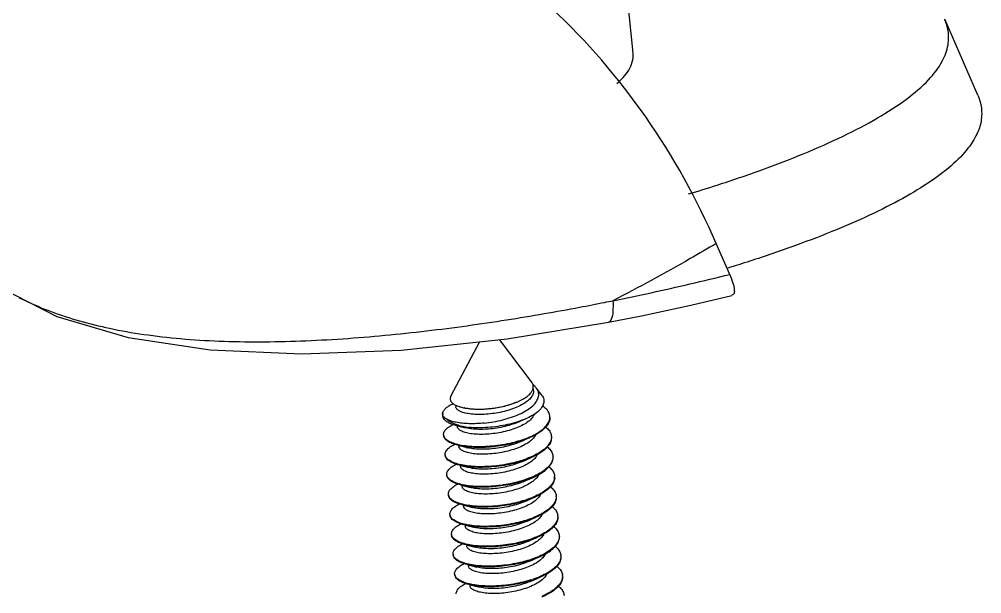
# Model space of a CAD drawing. Header units: millimetres. Extents: x 1571 to 1968, y -272 to 59.
# Drawn here: x 1773.59 to 1800.48, y -239.55 to -223.51 of the extents above; entities that cross this region are included whole.
import ezdxf

# ---------------------------------------------------------------- set-up
doc = ezdxf.new("R2010")
doc.units = ezdxf.units.MM
doc.layers.add('02___PRT_ALL_AXES', color=7, linetype='Continuous')
doc.layers.add('06___PRT_ALL_SURFS', color=7, linetype='Continuous')

msp = doc.modelspace()

# ---------------------------------------------------------------- linework, layer by layer
at = {"color": 7, "linetype": 'Continuous'}
for p, q in [((1790.74, -224.458), (1789.83, -215.213)), ((1793.438, -230.634), (1793.062, -229.772)), ((1787.927, -233.675), (1787.904, -233.636)), ((1787.953, -233.878), (1787.946, -233.786)), ((1787.381, -234.243), (1787.518, -234.19)), ((1785.42, -234.494), (1785.41, -234.542)), ((1785.779, -234.283), (1785.782, -234.33)), ((1787.533, -234.758), (1787.605, -234.727)), ((1787.605, -234.727), (1787.733, -234.672)), ((1785.824, -234.859), (1785.826, -234.886)), ((1787.577, -235.314), (1787.649, -235.282)), ((1787.835, -235.202), (1787.616, -235.285)), ((1785.869, -235.414), (1785.871, -235.441)), ((1787.621, -235.869), (1787.693, -235.838)), ((1787.879, -235.758), (1787.66, -235.84)), ((1785.913, -235.97), (1785.915, -235.997)), ((1787.665, -236.425), (1787.738, -236.393)), ((1787.704, -236.396), (1787.923, -236.313)), ((1785.957, -236.526), (1785.959, -236.552)), ((1787.967, -236.869), (1787.748, -236.952)), ((1787.965, -236.85), (1787.961, -236.852)), ((1786.001, -237.081), (1786.003, -237.108)), ((1787.709, -236.98), (1787.782, -236.949)), ((1788.012, -237.424), (1787.792, -237.507)), ((1786.045, -237.637), (1786.047, -237.664)), ((1787.753, -237.536), (1787.826, -237.505)), ((1788.056, -237.98), (1787.836, -238.063)), ((1786.089, -238.192), (1786.091, -238.219)), ((1787.798, -238.092), (1787.87, -238.06)), ((1785.709, -238.45), (1785.71, -238.415)), ((1787.881, -238.618), (1788.1, -238.535)), ((1786.133, -238.748), (1786.136, -238.775)), ((1787.842, -238.647), (1787.914, -238.616)), ((1786.178, -239.303), (1786.18, -239.33)), ((1787.886, -239.203), (1787.958, -239.171)), ((1788.144, -239.091), (1787.925, -239.174))]:
    msp.add_line(p, q, dxfattribs=at)
for points in [[(1773.049, -231.005), (1774.641, -231.812), (1776.626, -232.4), (1778.925, -232.745), (1781.485, -232.857), (1784.258, -232.749), (1787.22, -232.432), (1790.05, -231.969)], [(1790.05, -231.969), (1790.969, -231.789), (1792.349, -231.492), (1793.5, -231.223)], [(1785.833, -234.861), (1785.985, -234.9), (1786.062, -234.92)], [(1787.649, -235.282), (1787.745, -235.241), (1787.835, -235.202)], [(1785.877, -235.417), (1786.029, -235.455), (1786.106, -235.475)], [(1787.693, -235.838), (1787.789, -235.796), (1787.879, -235.758)], [(1785.921, -235.972), (1786.073, -236.011), (1786.15, -236.031)], [(1787.738, -236.393), (1787.833, -236.352), (1787.923, -236.313)], [(1785.965, -236.528), (1786.117, -236.566), (1786.195, -236.586)], [(1787.782, -236.949), (1787.878, -236.907), (1787.967, -236.869)], [(1786.009, -237.083), (1786.161, -237.122), (1786.239, -237.142)], [(1787.826, -237.505), (1787.922, -237.463), (1788.012, -237.424)], [(1786.054, -237.639), (1786.205, -237.678), (1786.283, -237.697)], [(1787.87, -238.06), (1787.966, -238.019), (1788.056, -237.98)], [(1786.098, -238.194), (1786.25, -238.233), (1786.327, -238.253)], [(1787.914, -238.616), (1788.01, -238.574), (1788.1, -238.535)], [(1786.142, -238.75), (1786.294, -238.789), (1786.371, -238.809)], [(1786.186, -239.305), (1786.338, -239.344), (1786.415, -239.364)], [(1787.958, -239.171), (1788.054, -239.13), (1788.144, -239.091)]]:
    msp.add_lwpolyline(points, dxfattribs=at)
for centre, radius, start, end in [((1779.193, -185.137), 45.193, 286.8474, 287.9008), ((1777.199, -224.181), 7.969, 243.0384, 244.3735), ((1775.787, -160.415), 72.399, 281.27465, 281.46213), ((1787.722, -233.776), 0.229, 15.1609, 26.3198), ((1787.686, -233.758), 0.266, 336.2867, 340.8184), ((1787.543, -234.211), 0.637, 49.7945, 51.275), ((1787.736, -233.772), 0.215, 9.1741, 15.128), ((1787.748, -233.77), 0.202, 3.3918, 9.1743), ((1787.745, -233.77), 0.205, 355.3952, 3.2977), ((1786.048, -233.738), 0.611, 243.756, 245.9222), ((1785.536, -234.529), 0.12, 186.1641, 193.4809), ((1788.134, -234.622), 0.279, 0.5786, 4.308), ((1786.255, -233.536), 1.368, 249.7343, 251.1501), ((1786.515, -232.493), 2.443, 259.4294, 261.3569), ((1785.586, -235.104), 0.143, 184.9542, 192.0765), ((1786.642, -232.324), 3.099, 287.3708, 288.2755), ((1786.645, -232.346), 3.095, 287.4379, 288.2758), ((1786.908, -233.037), 2.338, 293.1924, 293.8496), ((1788.194, -235.178), 0.263, 0.7677, 4.6604), ((1786.222, -233.831), 1.605, 256.0716, 256.4239), ((1785.63, -235.66), 0.143, 184.9542, 192.0765), ((1786.686, -232.879), 3.099, 287.3708, 288.2755), ((1786.689, -232.901), 3.095, 287.4379, 288.2758), ((1786.947, -233.579), 2.352, 293.1915, 293.6234), ((1788.238, -235.734), 0.263, 0.7521, 4.6604), ((1786.266, -234.386), 1.605, 256.0716, 256.4239), ((1785.674, -236.215), 0.143, 184.9542, 192.0765), ((1786.731, -233.435), 3.099, 287.3708, 288.2755), ((1786.733, -233.457), 3.095, 287.4379, 288.2758), ((1786.991, -234.135), 2.352, 293.1915, 293.6234), ((1788.263, -236.29), 0.282, 351.0684, 354.8403), ((1788.261, -236.291), 0.284, 358.6025, 4.6271), ((1788.268, -236.291), 0.277, 354.8648, 358.5962), ((1786.31, -234.942), 1.605, 256.0716, 256.4239), ((1785.718, -236.771), 0.143, 184.9542, 192.0765), ((1786.775, -233.99), 3.099, 287.3708, 288.2755), ((1788.326, -236.845), 0.263, 0.7677, 4.6604), ((1786.355, -235.497), 1.605, 256.0716, 256.4239), ((1786.777, -234.012), 3.095, 287.4379, 288.2758), ((1785.763, -237.326), 0.143, 184.9542, 192.0765), ((1787.079, -235.246), 2.352, 293.1915, 293.6234), ((1788.371, -237.4), 0.263, 0.7677, 4.6604), ((1786.399, -236.053), 1.605, 256.0716, 256.4239), ((1786.819, -234.546), 3.099, 287.3708, 288.2755), ((1786.822, -234.568), 3.095, 287.4379, 288.2758), ((1785.807, -237.882), 0.143, 184.9542, 192.0765), ((1787.123, -235.801), 2.352, 293.1915, 293.6234), ((1788.415, -237.956), 0.263, 0.7725, 4.6604), ((1786.443, -236.608), 1.605, 256.0716, 256.4239), ((1786.863, -235.101), 3.099, 287.3708, 288.2755), ((1786.866, -235.126), 3.093, 287.4365, 288.2758), ((1785.868, -238.436), 0.16, 184.9136, 201.0836), ((1785.866, -238.437), 0.158, 201.0907, 202.3169), ((1787.167, -236.357), 2.352, 293.1915, 293.6234), ((1788.459, -238.511), 0.263, 0.7677, 4.6604), ((1786.908, -235.659), 3.097, 287.3686, 288.2754), ((1786.91, -235.679), 3.095, 287.4379, 288.2758), ((1785.895, -238.993), 0.143, 184.9542, 192.0765), ((1787.212, -236.913), 2.352, 293.1915, 293.6234), ((1788.503, -239.067), 0.263, 0.7677, 4.6604), ((1786.531, -237.72), 1.605, 256.0716, 256.4239), ((1786.951, -236.213), 3.099, 287.3708, 288.2755), ((1786.954, -236.235), 3.095, 287.4379, 288.2758)]:
    msp.add_arc(centre, radius, start, end, dxfattribs=at)
for points, start_tangent, end_tangent in [([(1793.062, -229.772), (1791.092, -226.239), (1788.474, -223.211), (1785.895, -221.193)], (-0.399406, 0.916774), (-0.838924, 0.544248)), ([(1793.084, -228.142), (1794.335, -227.715), (1795.519, -227.257), (1796.607, -226.774), (1797.568, -226.268), (1798.376, -225.741), (1798.995, -225.2), (1799.379, -224.68), (1799.539, -224.223), (1799.541, -223.835), (1799.445, -223.511)], (0.951491, 0.307677), (-0.398779, 0.917047)), ([(1790.282, -225.304), (1790.616, -224.93), (1790.74, -224.458)], (0.77601, 0.630721), (-0.085424, 0.996345)), ([(1800.369, -225.632), (1800.436, -225.82), (1800.479, -226.157), (1800.415, -226.542), (1800.191, -226.984), (1799.768, -227.472), (1799.156, -227.966), (1798.385, -228.45), (1797.475, -228.922), (1796.436, -229.381), (1795.277, -229.829), (1794, -230.266), (1793.384, -230.46)], (0.399398, -0.916778), (-0.955928, -0.2936)), ([(1793.062, -229.772), (1792.336, -230.195), (1790.174, -231.37)], (-0.860256, -0.509863), (-0.889872, -0.456211)), ([(1790.174, -231.37), (1791.244, -231.146), (1792.327, -230.902), (1793.438, -230.634)], (0.980455, 0.196742), (0.970348, 0.241713)), ([(1793.438, -230.634), (1793.529, -230.883), (1793.566, -231.073), (1793.545, -231.19), (1793.499, -231.22)], (0.399405, -0.916775), (-0.951718, -0.306974)), ([(1773.753, -231.366), (1774.476, -231.673), (1775.27, -231.933), (1776.112, -232.141), (1777.064, -232.31), (1778.096, -232.429), (1779.176, -232.497), (1780.298, -232.517), (1781.451, -232.494), (1782.625, -232.432), (1783.803, -232.337), (1784.967, -232.213), (1786.103, -232.068), (1787.201, -231.906), (1788.251, -231.732), (1789.245, -231.552), (1789.942, -231.417)], (0.901607, -0.432556), (0.980702, 0.19551)), ([(1790.174, -231.37), (1790.173, -231.678), (1790.129, -231.887), (1790.05, -231.969)], (0.06222, -0.998062), (-0.977944, -0.208868)), ([(1786.581, -234.788), (1786.84, -234.752), (1787.095, -234.698), (1787.337, -234.626), (1787.558, -234.54), (1787.748, -234.441), (1787.902, -234.333), (1788.015, -234.218), (1788.081, -234.1), (1788.101, -233.984), (1788.072, -233.871), (1788.033, -233.806)], (0.99476, 0.102235), (-0.604015, 0.796973)), ([(1787.953, -233.878), (1787.945, -233.959), (1787.894, -234.063), (1787.798, -234.164), (1787.662, -234.259), (1787.492, -234.345), (1787.295, -234.418), (1787.08, -234.476), (1786.855, -234.517), (1786.631, -234.541)], (0.074512, -0.99722), (-0.997656, -0.068424)), ([(1787.518, -234.19), (1787.548, -234.177), (1787.69, -234.102), (1787.806, -234.019), (1787.889, -233.933), (1787.93, -233.865)], (0.916987, 0.398917), (0.401606, 0.915813)), ([(1787.937, -233.845), (1787.95, -233.787)], (0.328002, 0.944677), (0.079202, 0.996859)), ([(1788.033, -233.806), (1787.998, -233.766), (1787.954, -233.724)], (-0.604015, 0.796973), (-0.763658, 0.645621)), ([(1785.42, -234.494), (1785.423, -234.483), (1785.47, -234.407), (1785.559, -234.33), (1785.688, -234.256), (1785.714, -234.244)], (0.237468, 0.971395), (0.910623, 0.413237)), ([(1785.645, -234.041), (1785.638, -234.057), (1785.628, -234.132), (1785.663, -234.203), (1785.739, -234.265), (1785.777, -234.286)], (-0.463708, -0.885988), (0.896771, -0.442494)), ([(1786.599, -234.393), (1786.802, -234.374), (1787.004, -234.343), (1787.199, -234.299), (1787.381, -234.243)], (0.998333, 0.057715), (0.944205, 0.329358)), ([(1787.488, -234.203), (1787.437, -234.224), (1787.247, -234.29), (1787.043, -234.343), (1786.831, -234.38), (1786.62, -234.402)], (-0.91682, -0.399301), (-0.997656, -0.068424)), ([(1788.188, -234.011), (1788.192, -234.016), (1788.242, -234.125), (1788.239, -234.239), (1788.183, -234.356), (1788.076, -234.47), (1787.92, -234.578), (1787.733, -234.672)], (0.601213, -0.799089), (-0.918164, -0.396201)), ([(1785.417, -234.542), (1785.42, -234.494)], (-0.108334, 0.994115), (0.237468, 0.971395)), ([(1786.631, -234.541), (1786.414, -234.548), (1786.218, -234.536), (1786.05, -234.508), (1785.919, -234.466), (1785.829, -234.412), (1785.786, -234.35), (1785.783, -234.33)], (-0.997656, -0.068424), (-0.057361, 0.998353)), ([(1785.798, -234.296), (1785.852, -234.317), (1785.943, -234.345)], (0.912856, -0.408283), (0.968812, -0.247798)), ([(1785.943, -234.345), (1786.003, -234.359), (1786.185, -234.386), (1786.387, -234.397), (1786.599, -234.393)], (0.968812, -0.247798), (0.998333, 0.057715)), ([(1786.62, -234.402), (1786.403, -234.409), (1786.207, -234.397), (1786.039, -234.369), (1786.018, -234.364)], (-0.997656, -0.068424), (-0.968301, 0.249788)), ([(1788.412, -234.601), (1788.41, -234.582), (1788.364, -234.462), (1788.265, -234.352), (1788.207, -234.308)], (-0.075328, 0.997159), (-0.824842, 0.565363)), ([(1785.41, -234.542), (1785.41, -234.548), (1785.424, -234.632), (1785.486, -234.71), (1785.507, -234.726)], (-0.145541, -0.989352), (0.797767, -0.602966)), ([(1785.535, -234.682), (1785.458, -234.625), (1785.42, -234.557)], (-0.878143, 0.478399), (-0.234078, 0.972218)), ([(1785.507, -234.726), (1785.594, -234.779), (1785.744, -234.837), (1785.806, -234.854)], (0.797767, -0.602966), (0.969206, -0.246253)), ([(1786.581, -234.788), (1786.366, -234.803), (1786.157, -234.805), (1785.962, -234.793), (1785.789, -234.767), (1785.646, -234.73), (1785.535, -234.682)], (-0.99476, -0.102235), (-0.878143, 0.478399)), ([(1785.535, -234.682), (1785.641, -234.756), (1785.781, -234.819)], (0.75007, -0.661359), (0.938052, -0.346495)), ([(1787.982, -234.539), (1787.938, -234.618), (1787.841, -234.721), (1787.702, -234.817), (1787.529, -234.903), (1787.328, -234.977), (1787.109, -235.035), (1786.881, -235.075), (1786.655, -235.098), (1786.439, -235.103), (1786.245, -235.09), (1786.081, -235.06), (1785.953, -235.017), (1785.867, -234.962), (1785.829, -234.899), (1785.827, -234.886)], (-0.35245, -0.935831), (-0.056037, 0.998429)), ([(1787.533, -234.758), (1787.518, -234.765), (1787.317, -234.838), (1787.098, -234.896), (1786.87, -234.937), (1786.644, -234.959), (1786.428, -234.964), (1786.234, -234.951), (1786.07, -234.922), (1786.062, -234.92)], (-0.916852, -0.399227), (-0.968194, 0.250201)), ([(1787.733, -234.672), (1787.723, -234.676), (1787.491, -234.761), (1787.233, -234.829), (1786.959, -234.88), (1786.68, -234.91), (1786.406, -234.92), (1786.148, -234.909)], (-0.918164, -0.396201), (-0.996365, 0.085181)), ([(1788.413, -234.62), (1788.403, -234.721), (1788.341, -234.848), (1788.225, -234.971), (1788.062, -235.087), (1787.856, -235.193), (1787.835, -235.202)], (0.074991, -0.997184), (-0.918307, -0.395869)), ([(1787.853, -235.175), (1788.058, -235.07), (1788.222, -234.954), (1788.337, -234.832), (1788.401, -234.706), (1788.413, -234.619)], (0.9146, 0.40436), (-0.010305, 0.999947)), ([(1785.444, -235.117), (1785.443, -235.111), (1785.465, -235.023), (1785.538, -234.935), (1785.658, -234.851), (1785.71, -234.823)], (-0.085245, 0.99636), (0.893365, 0.449331)), ([(1785.806, -234.854), (1785.932, -234.881), (1786.148, -234.909)], (0.969206, -0.246253), (0.996365, -0.085181)), ([(1785.813, -234.83), (1785.952, -234.871), (1786.067, -234.895)], (0.946327, -0.323212), (0.982961, -0.183812)), ([(1788.295, -234.896), (1788.344, -234.939), (1788.425, -235.048), (1788.456, -235.157)], (0.781534, -0.623862), (0.081171, -0.9967)), ([(1785.831, -235.405), (1785.678, -235.356), (1785.552, -235.29), (1785.474, -235.213), (1785.445, -235.135)], (-0.969497, 0.245105), (-0.085245, 0.99636)), ([(1785.836, -235.388), (1785.677, -235.337), (1785.551, -235.271), (1785.472, -235.195), (1785.446, -235.134)], (-0.970592, 0.240729), (-0.208135, 0.9781)), ([(1787.572, -235.299), (1787.361, -235.357), (1787.092, -235.413), (1786.817, -235.45), (1786.546, -235.468), (1786.289, -235.466), (1786.053, -235.446), (1785.847, -235.409), (1785.831, -235.405)], (-0.954031, -0.299707), (-0.969497, 0.245105)), ([(1787.567, -235.281), (1787.36, -235.339), (1787.09, -235.394), (1786.816, -235.431), (1786.545, -235.449), (1786.287, -235.448), (1786.051, -235.428), (1785.845, -235.39)], (-0.95438, -0.298594), (-0.972054, 0.234756)), ([(1788.018, -235.113), (1787.975, -235.184), (1787.874, -235.286), (1787.732, -235.381), (1787.556, -235.466), (1787.353, -235.538), (1787.132, -235.595), (1786.904, -235.634), (1786.678, -235.655), (1786.465, -235.658), (1786.273, -235.643), (1786.111, -235.613), (1785.987, -235.568), (1785.906, -235.512), (1785.872, -235.449), (1785.871, -235.441)], (-0.415552, -0.90957), (-0.062419, 0.99805)), ([(1787.577, -235.314), (1787.545, -235.327), (1787.342, -235.399), (1787.121, -235.456), (1786.893, -235.495), (1786.667, -235.516), (1786.454, -235.519), (1786.262, -235.504), (1786.106, -235.475)], (-0.916864, -0.3992), (-0.968062, 0.250712)), ([(1787.614, -235.266), (1787.829, -235.186)], (0.949547, 0.313626), (0.919178, 0.393843)), ([(1788.458, -235.175), (1788.458, -235.183), (1788.439, -235.303), (1788.369, -235.424), (1788.251, -235.541), (1788.09, -235.652), (1787.891, -235.753), (1787.879, -235.758)], (0.081171, -0.9967), (-0.918325, -0.395827)), ([(1788.457, -235.174), (1788.437, -235.285), (1788.367, -235.406), (1788.25, -235.523), (1788.089, -235.633), (1787.889, -235.734)], (0.013577, -0.999908), (-0.916195, -0.400733)), ([(1785.488, -235.672), (1785.487, -235.666), (1785.509, -235.579), (1785.582, -235.491), (1785.702, -235.406), (1785.753, -235.379)], (-0.085245, 0.99636), (0.892983, 0.450091)), ([(1788.34, -235.452), (1788.388, -235.494), (1788.469, -235.604), (1788.5, -235.712)], (0.780306, -0.625398), (0.081171, -0.9967)), ([(1785.875, -235.96), (1785.722, -235.911), (1785.596, -235.845), (1785.518, -235.769), (1785.489, -235.691)], (-0.969497, 0.245105), (-0.085245, 0.99636)), ([(1785.88, -235.944), (1785.721, -235.893), (1785.595, -235.827), (1785.516, -235.75), (1785.49, -235.69)], (-0.970592, 0.240729), (-0.208135, 0.9781)), ([(1787.617, -235.854), (1787.405, -235.913), (1787.136, -235.969), (1786.861, -236.005), (1786.591, -236.023), (1786.333, -236.022), (1786.097, -236.002), (1785.891, -235.964), (1785.875, -235.96)], (-0.954031, -0.299707), (-0.969497, 0.245105)), ([(1787.612, -235.837), (1787.404, -235.895), (1787.135, -235.95), (1786.86, -235.987), (1786.589, -236.005), (1786.331, -236.003), (1786.095, -235.983), (1785.89, -235.946)], (-0.95438, -0.298594), (-0.972054, 0.234756)), ([(1788.062, -235.669), (1788.012, -235.749), (1787.907, -235.851), (1787.761, -235.945), (1787.582, -236.029), (1787.377, -236.1), (1787.156, -236.155), (1786.927, -236.192), (1786.702, -236.212), (1786.49, -236.213), (1786.301, -236.197), (1786.142, -236.165), (1786.022, -236.119), (1785.945, -236.062), (1785.915, -235.998), (1785.915, -235.997)], (-0.416221, -0.909264), (-0.076164, 0.997095)), ([(1787.873, -235.741), (1787.658, -235.822)], (-0.919189, -0.393816), (-0.949547, -0.313626)), ([(1787.923, -236.313), (1787.944, -236.304), (1788.154, -236.196), (1788.319, -236.077), (1788.432, -235.954), (1788.493, -235.828), (1788.502, -235.731)], (0.918309, 0.395864), (-0.074398, 0.997229)), ([(1788.501, -235.73), (1788.481, -235.841), (1788.412, -235.961), (1788.294, -236.078), (1788.133, -236.189), (1787.933, -236.29)], (0.013309, -0.999911), (-0.916195, -0.400733)), ([(1785.532, -236.228), (1785.532, -236.222), (1785.554, -236.134), (1785.626, -236.046), (1785.746, -235.962), (1785.798, -235.934)], (-0.085245, 0.99636), (0.892983, 0.450091)), ([(1787.621, -235.869), (1787.571, -235.89), (1787.366, -235.961), (1787.145, -236.016), (1786.916, -236.053), (1786.691, -236.073), (1786.479, -236.074), (1786.29, -236.058), (1786.15, -236.031)], (-0.916844, -0.399247), (-0.968009, 0.250915)), ([(1788.383, -236.007), (1788.474, -236.097), (1788.532, -236.204), (1788.544, -236.268)], (0.78208, -0.623178), (0.080484, -0.996756)), ([(1785.919, -236.516), (1785.767, -236.467), (1785.641, -236.401), (1785.562, -236.324), (1785.533, -236.246)], (-0.969497, 0.245105), (-0.085245, 0.99636)), ([(1785.924, -236.499), (1785.765, -236.448), (1785.639, -236.382), (1785.56, -236.306), (1785.535, -236.245)], (-0.970592, 0.240729), (-0.208135, 0.9781)), ([(1787.656, -236.392), (1787.448, -236.45), (1787.179, -236.506), (1786.904, -236.543), (1786.633, -236.56), (1786.375, -236.559), (1786.14, -236.539), (1785.934, -236.501)], (-0.95438, -0.298594), (-0.972054, 0.234756)), ([(1788.108, -236.221), (1788.048, -236.314), (1787.939, -236.415), (1787.79, -236.509), (1787.608, -236.592), (1787.401, -236.661), (1787.179, -236.714), (1786.95, -236.75), (1786.726, -236.768), (1786.516, -236.768), (1786.329, -236.75), (1786.174, -236.716), (1786.057, -236.669), (1785.984, -236.612), (1785.959, -236.552)], (-0.402506, -0.915418), (-0.09189, 0.995769)), ([(1787.917, -236.297), (1787.702, -236.377)], (-0.919189, -0.393816), (-0.949547, -0.313626)), ([(1788.542, -236.334), (1788.511, -236.43), (1788.434, -236.543), (1788.314, -236.653), (1788.157, -236.756), (1787.965, -236.85)], (-0.154947, -0.987923), (-0.918454, -0.395527)), ([(1788.546, -236.286), (1788.547, -236.294), (1788.527, -236.415), (1788.457, -236.535), (1788.34, -236.652), (1788.178, -236.763), (1787.979, -236.864), (1787.967, -236.869)], (0.081171, -0.9967), (-0.918325, -0.395827)), ([(1785.576, -236.783), (1785.576, -236.777), (1785.598, -236.69), (1785.67, -236.602), (1785.79, -236.517), (1785.842, -236.49)], (-0.085245, 0.99636), (0.892983, 0.450091)), ([(1787.661, -236.41), (1787.449, -236.469), (1787.18, -236.524), (1786.906, -236.561), (1786.635, -236.579), (1786.377, -236.577), (1786.141, -236.557), (1785.935, -236.52), (1785.919, -236.516)], (-0.954031, -0.299707), (-0.969497, 0.245105)), ([(1787.665, -236.425), (1787.597, -236.453), (1787.39, -236.522), (1787.168, -236.575), (1786.939, -236.611), (1786.715, -236.629), (1786.505, -236.629), (1786.318, -236.611), (1786.195, -236.586)], (-0.916806, -0.399334), (-0.968039, 0.250798)), ([(1788.429, -236.563), (1788.476, -236.606), (1788.558, -236.715), (1788.589, -236.823)], (0.780306, -0.625398), (0.081171, -0.9967)), ([(1785.963, -237.071), (1785.811, -237.023), (1785.685, -236.956), (1785.606, -236.88), (1785.578, -236.802)], (-0.969497, 0.245105), (-0.085245, 0.99636)), ([(1785.968, -237.055), (1785.809, -237.004), (1785.683, -236.938), (1785.605, -236.861), (1785.579, -236.801)], (-0.970592, 0.240729), (-0.208135, 0.9781)), ([(1788.152, -236.777), (1788.084, -236.879), (1787.971, -236.98), (1787.819, -237.073), (1787.634, -237.154), (1787.426, -237.222), (1787.202, -237.274), (1786.973, -237.308), (1786.75, -237.324), (1786.542, -237.322), (1786.357, -237.303), (1786.205, -237.268), (1786.093, -237.22), (1786.024, -237.162), (1786.003, -237.108)], (-0.402485, -0.915426), (-0.101041, 0.994882)), ([(1787.961, -236.852), (1787.747, -236.933)], (-0.91921, -0.393768), (-0.949547, -0.313626)), ([(1788.59, -236.842), (1788.591, -236.85), (1788.571, -236.97), (1788.501, -237.091), (1788.384, -237.208), (1788.223, -237.319), (1788.023, -237.419), (1788.012, -237.424)], (0.081171, -0.9967), (-0.918325, -0.395827)), ([(1788.59, -236.841), (1788.57, -236.952), (1788.5, -237.072), (1788.382, -237.189), (1788.221, -237.3), (1788.022, -237.401)], (0.013577, -0.999908), (-0.916195, -0.400733)), ([(1785.62, -237.339), (1785.62, -237.333), (1785.642, -237.245), (1785.714, -237.158), (1785.834, -237.073), (1785.886, -237.045)], (-0.085245, 0.99636), (0.892983, 0.450091)), ([(1787.705, -236.965), (1787.494, -237.024), (1787.224, -237.08), (1786.95, -237.117), (1786.679, -237.134), (1786.421, -237.133), (1786.185, -237.113), (1785.979, -237.076), (1785.963, -237.071)], (-0.954031, -0.299707), (-0.969497, 0.245105)), ([(1787.7, -236.948), (1787.492, -237.006), (1787.223, -237.061), (1786.948, -237.098), (1786.677, -237.116), (1786.42, -237.114), (1786.184, -237.094), (1785.978, -237.057)], (-0.95438, -0.298594), (-0.972054, 0.234756)), ([(1787.709, -236.98), (1787.623, -237.015), (1787.415, -237.083), (1787.191, -237.135), (1786.962, -237.169), (1786.739, -237.185), (1786.53, -237.183), (1786.346, -237.164), (1786.239, -237.142)], (-0.916762, -0.399433), (-0.968124, 0.250473)), ([(1788.473, -237.119), (1788.521, -237.161), (1788.602, -237.27), (1788.633, -237.379)], (0.780306, -0.625398), (0.081171, -0.9967)), ([(1786.007, -237.627), (1785.855, -237.578), (1785.729, -237.512), (1785.65, -237.435), (1785.622, -237.357)], (-0.969497, 0.245105), (-0.085245, 0.99636)), ([(1786.013, -237.61), (1785.853, -237.56), (1785.727, -237.493), (1785.649, -237.417), (1785.623, -237.356)], (-0.970592, 0.240729), (-0.208135, 0.9781)), ([(1788.196, -237.333), (1788.193, -237.339), (1788.12, -237.444), (1788.003, -237.544), (1787.847, -237.636), (1787.66, -237.717), (1787.45, -237.783), (1787.225, -237.833), (1786.997, -237.866), (1786.774, -237.88), (1786.568, -237.877), (1786.386, -237.856), (1786.238, -237.82), (1786.129, -237.771), (1786.064, -237.712), (1786.048, -237.664)], (-0.405757, -0.913981), (-0.102393, 0.994744)), ([(1788.005, -237.408), (1787.791, -237.489)], (-0.919189, -0.393816), (-0.949547, -0.313626)), ([(1788.634, -237.397), (1788.635, -237.405), (1788.615, -237.526), (1788.546, -237.646), (1788.428, -237.764), (1788.267, -237.874), (1788.067, -237.975), (1788.056, -237.98)], (0.081171, -0.9967), (-0.918325, -0.395827)), ([(1788.634, -237.397), (1788.614, -237.507), (1788.544, -237.628), (1788.427, -237.745), (1788.265, -237.856), (1788.066, -237.956)], (0.013577, -0.999908), (-0.916195, -0.400733)), ([(1785.664, -237.894), (1785.664, -237.889), (1785.686, -237.801), (1785.758, -237.713), (1785.879, -237.628), (1785.93, -237.601)], (-0.085245, 0.99636), (0.892983, 0.450091)), ([(1787.749, -237.521), (1787.538, -237.58), (1787.269, -237.635), (1786.994, -237.672), (1786.723, -237.69), (1786.465, -237.689), (1786.229, -237.669), (1786.024, -237.631), (1786.007, -237.627)], (-0.954031, -0.299707), (-0.969497, 0.245105)), ([(1787.744, -237.504), (1787.536, -237.561), (1787.267, -237.617), (1786.992, -237.654), (1786.722, -237.671), (1786.464, -237.67), (1786.228, -237.65), (1786.022, -237.613)], (-0.95438, -0.298594), (-0.972054, 0.234756)), ([(1787.753, -237.536), (1787.649, -237.578), (1787.439, -237.644), (1787.214, -237.695), (1786.986, -237.727), (1786.763, -237.741), (1786.557, -237.738), (1786.375, -237.717), (1786.283, -237.697)], (-0.916723, -0.399523), (-0.968229, 0.250066)), ([(1788.517, -237.674), (1788.565, -237.717), (1788.646, -237.826), (1788.677, -237.934)], (0.780306, -0.625398), (0.081171, -0.9967)), ([(1786.051, -238.183), (1785.969, -238.159), (1785.83, -238.102), (1785.732, -238.035), (1785.677, -237.959), (1785.666, -237.913)], (-0.969305, 0.245859), (-0.084556, 0.996419)), ([(1786.057, -238.166), (1785.898, -238.115), (1785.772, -238.049), (1785.693, -237.972), (1785.667, -237.912)], (-0.970592, 0.240729), (-0.208135, 0.9781)), ([(1788.239, -237.89), (1788.232, -237.905), (1788.155, -238.009), (1788.034, -238.109), (1787.875, -238.2), (1787.686, -238.279), (1787.473, -238.344), (1787.248, -238.393), (1787.02, -238.424), (1786.798, -238.436), (1786.594, -238.431), (1786.415, -238.409), (1786.27, -238.371), (1786.165, -238.321), (1786.105, -238.261), (1786.092, -238.219)], (-0.411959, -0.911202), (-0.096002, 0.995381)), ([(1788.05, -237.963), (1787.835, -238.044)], (-0.919189, -0.393816), (-0.949547, -0.313626)), ([(1788.1, -238.535), (1788.109, -238.531), (1788.308, -238.431), (1788.468, -238.322), (1788.586, -238.206), (1788.657, -238.087), (1788.679, -237.966), (1788.678, -237.953)], (0.918329, 0.395817), (-0.082128, 0.996622)), ([(1788.678, -237.952), (1788.658, -238.063), (1788.588, -238.183), (1788.471, -238.301), (1788.309, -238.411), (1788.11, -238.512)], (0.013661, -0.999907), (-0.916195, -0.400733)), ([(1785.71, -238.415), (1785.745, -238.332), (1785.825, -238.249), (1785.947, -238.17), (1785.97, -238.159)], (0.154225, 0.988036), (0.891127, 0.453754)), ([(1787.793, -238.077), (1787.597, -238.132), (1787.343, -238.185), (1787.084, -238.223), (1786.827, -238.243), (1786.579, -238.246), (1786.349, -238.233), (1786.144, -238.203), (1786.051, -238.183)], (-0.954039, -0.299684), (-0.969305, 0.245859)), ([(1787.788, -238.059), (1787.58, -238.117), (1787.311, -238.172), (1787.037, -238.209), (1786.766, -238.227), (1786.508, -238.226), (1786.272, -238.206), (1786.066, -238.168)], (-0.95438, -0.298594), (-0.972054, 0.234756)), ([(1787.798, -238.092), (1787.675, -238.14), (1787.462, -238.205), (1787.237, -238.254), (1787.009, -238.285), (1786.787, -238.297), (1786.583, -238.292), (1786.404, -238.27), (1786.327, -238.253)], (-0.916696, -0.399586), (-0.968317, 0.249725)), ([(1788.561, -238.23), (1788.609, -238.272), (1788.69, -238.382), (1788.721, -238.49)], (0.77995, -0.625842), (0.081171, -0.9967)), ([(1786.096, -238.738), (1785.943, -238.689), (1785.817, -238.623), (1785.739, -238.546), (1785.71, -238.468)], (-0.969497, 0.245105), (-0.085245, 0.99636)), ([(1786.1, -238.721), (1786.012, -238.696), (1785.873, -238.639), (1785.775, -238.572), (1785.72, -238.497)], (-0.970283, 0.241975), (-0.379726, 0.925099)), ([(1788.282, -238.447), (1788.271, -238.47), (1788.189, -238.574), (1788.065, -238.673), (1787.903, -238.763), (1787.711, -238.841), (1787.497, -238.905), (1787.271, -238.952), (1787.043, -238.981), (1786.823, -238.992), (1786.62, -238.985), (1786.444, -238.961), (1786.303, -238.923), (1786.202, -238.872), (1786.146, -238.811), (1786.136, -238.775)], (-0.418035, -0.908431), (-0.086491, 0.996253)), ([(1788.094, -238.519), (1787.879, -238.6)], (-0.919189, -0.393816), (-0.949547, -0.313626)), ([(1788.723, -238.509), (1788.723, -238.517), (1788.704, -238.637), (1788.634, -238.757), (1788.516, -238.875), (1788.355, -238.985), (1788.156, -239.086), (1788.144, -239.091)], (0.081171, -0.9967), (-0.918325, -0.395827)), ([(1788.722, -238.508), (1788.702, -238.618), (1788.632, -238.739), (1788.515, -238.856), (1788.354, -238.967), (1788.154, -239.067)], (0.013577, -0.999908), (-0.916195, -0.400733)), ([(1785.753, -239.006), (1785.752, -239), (1785.774, -238.912), (1785.847, -238.824), (1785.967, -238.74), (1786.018, -238.712)], (-0.085245, 0.99636), (0.892983, 0.450091)), ([(1787.837, -238.632), (1787.626, -238.691), (1787.357, -238.746), (1787.082, -238.783), (1786.811, -238.801), (1786.554, -238.8), (1786.318, -238.78), (1786.112, -238.742), (1786.096, -238.738)], (-0.954031, -0.299707), (-0.969497, 0.245105)), ([(1787.832, -238.615), (1787.639, -238.669), (1787.386, -238.723), (1787.127, -238.76), (1786.869, -238.78), (1786.622, -238.783), (1786.392, -238.77), (1786.186, -238.74), (1786.1, -238.721)], (-0.954391, -0.298558), (-0.970283, 0.241975)), ([(1787.842, -238.647), (1787.7, -238.702), (1787.486, -238.766), (1787.26, -238.813), (1787.032, -238.842), (1786.812, -238.853), (1786.609, -238.846), (1786.433, -238.823), (1786.371, -238.809)], (-0.916686, -0.399609), (-0.968384, 0.249464)), ([(1788.605, -238.785), (1788.653, -238.828), (1788.734, -238.937), (1788.765, -239.046)], (0.780306, -0.625398), (0.081171, -0.9967)), ([(1786.14, -239.294), (1785.987, -239.245), (1785.861, -239.179), (1785.783, -239.102), (1785.754, -239.024)], (-0.969497, 0.245105), (-0.085245, 0.99636)), ([(1786.145, -239.277), (1785.986, -239.226), (1785.86, -239.16), (1785.781, -239.083), (1785.755, -239.023)], (-0.970592, 0.240729), (-0.208135, 0.9781)), ([(1788.326, -239.004), (1788.31, -239.035), (1788.224, -239.139), (1788.096, -239.237), (1787.931, -239.326), (1787.736, -239.403), (1787.521, -239.466), (1787.294, -239.511), (1787.066, -239.539), (1786.847, -239.548), (1786.647, -239.539), (1786.474, -239.514), (1786.336, -239.474), (1786.239, -239.422), (1786.187, -239.361), (1786.181, -239.33)], (-0.421414, -0.906868), (-0.074297, 0.997236)), ([(1788.138, -239.074), (1787.923, -239.155)], (-0.919189, -0.393816), (-0.949547, -0.313626)), ([(1788.767, -239.064), (1788.767, -239.072), (1788.748, -239.192), (1788.678, -239.313), (1788.561, -239.43), (1788.399, -239.541), (1788.2, -239.641), (1788.188, -239.646)], (0.081171, -0.9967), (-0.918325, -0.395827)), ([(1788.766, -239.063), (1788.746, -239.174), (1788.677, -239.294), (1788.559, -239.412), (1788.398, -239.522), (1788.198, -239.623)], (0.013577, -0.999908), (-0.916195, -0.400733)), ([(1785.797, -239.561), (1785.797, -239.555), (1785.819, -239.468), (1785.891, -239.38), (1786.011, -239.295), (1786.063, -239.267)], (-0.085245, 0.99636), (0.892983, 0.450091)), ([(1787.882, -239.188), (1787.67, -239.246), (1787.401, -239.302), (1787.126, -239.339), (1786.856, -239.357), (1786.598, -239.355), (1786.362, -239.335), (1786.156, -239.298), (1786.14, -239.294)], (-0.954031, -0.299707), (-0.969497, 0.245105)), ([(1787.877, -239.17), (1787.669, -239.228), (1787.4, -239.283), (1787.125, -239.32), (1786.854, -239.338), (1786.596, -239.337), (1786.36, -239.317), (1786.155, -239.279)], (-0.95438, -0.298594), (-0.972054, 0.234756)), ([(1787.886, -239.203), (1787.725, -239.264), (1787.51, -239.327), (1787.283, -239.372), (1787.055, -239.4), (1786.836, -239.409), (1786.636, -239.4), (1786.463, -239.375), (1786.415, -239.364)], (-0.916699, -0.399579), (-0.968397, 0.249413)), ([(1788.649, -239.341), (1788.697, -239.383), (1788.779, -239.493), (1788.81, -239.601)], (0.780306, -0.625398), (0.081171, -0.9967))]:
    msp.add_spline(points, degree=3, dxfattribs=dict(at, start_tangent=start_tangent, end_tangent=end_tangent))
at = {"layer": '02___PRT_ALL_AXES', "color": 7, "linetype": 'Continuous'}
for p, q in [((1785.645, -234.041), (1786.458, -232.514)), ((1787.904, -233.636), (1787.01, -232.454)), ((1788.188, -234.011), (1788.033, -233.806))]:
    msp.add_line(p, q, dxfattribs=at)
at = {"layer": '06___PRT_ALL_SURFS', "color": 7, "linetype": 'Continuous'}
msp.add_line((1800.369, -225.632), (1799.445, -223.511), dxfattribs=at)

doc.saveas('drawing.dxf')
